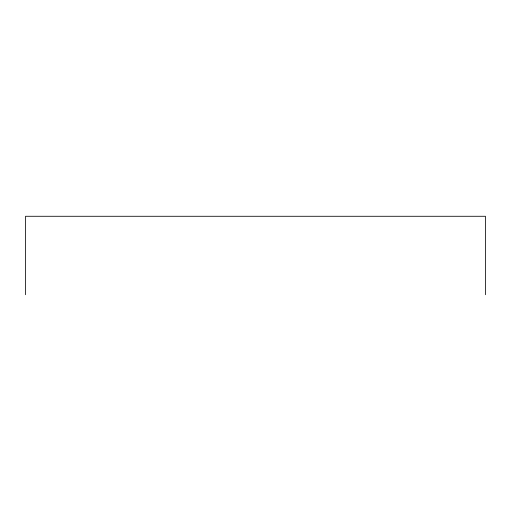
<?xml version="1.0" encoding="UTF-8"?>
<svg xmlns="http://www.w3.org/2000/svg" width="511" height="511" viewBox="0 0 511 511"><rect width="100%" height="100%" fill="white"/><g stroke="black" fill="none" stroke-linecap="round" stroke-linejoin="round"><path stroke-width="0.77" d="M485.45 294.719L485.45 216.281L25.55 216.281L25.55 294.719"/></g></svg>
